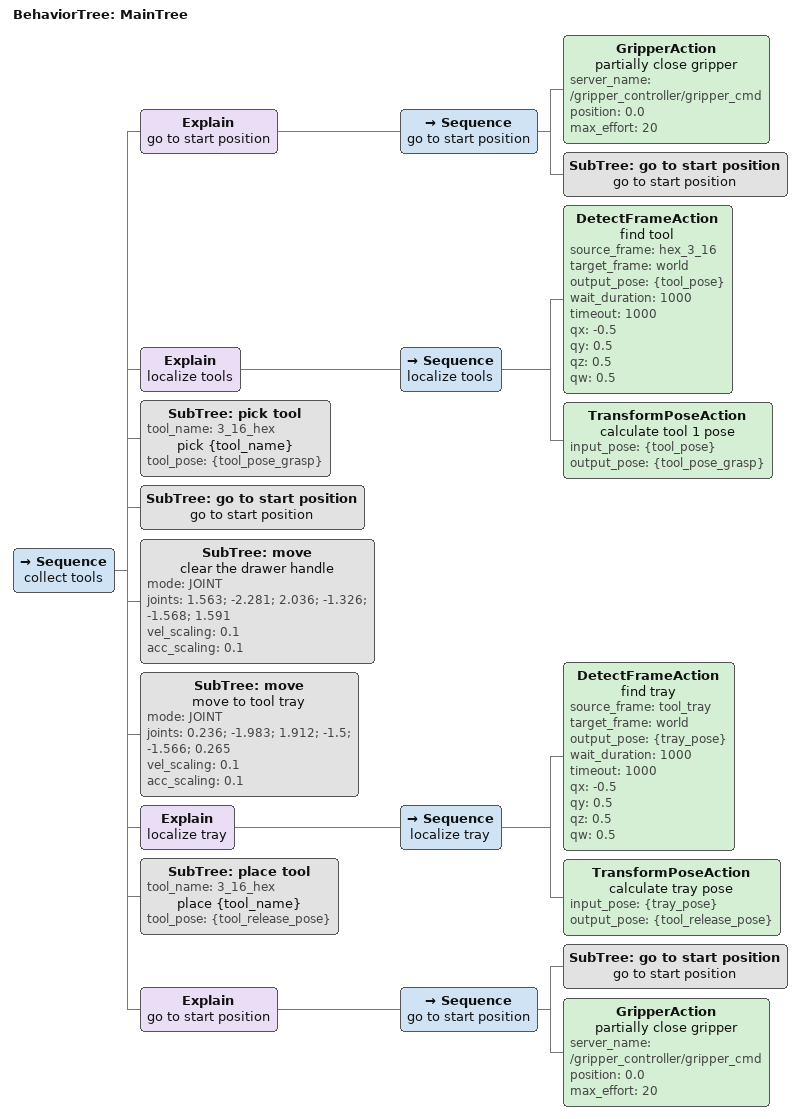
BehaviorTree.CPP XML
<root BTCPP_format="4">
    <BehaviorTree ID="MainTree">
        <Sequence name="collect tools">

            <!-- go to start position -->
            <Explain name="go to start position">
                <Sequence name="go to start position">
                    <GripperAction
                        name="partially close gripper"
                        server_name="/gripper_controller/gripper_cmd"
                        position="0.0"
                        max_effort="20"
                    />
                    <SubTree
                        ID="go to start position"
                        name="go to start position"
                    />

                </Sequence>
            </Explain>

            <Explain name="localize tools">
                <Sequence name="localize tools">

                    <DetectFrameAction
                        name="find tool"
                        source_frame="hex_3_16"
                        target_frame="world"
                        output_pose="{tool_pose}"
                        wait_duration="1000"
                        timeout="1000"
                        qx="-0.5"
                        qy="0.5"
                        qz="0.5"
                        qw="0.5"
                    />

                    <TransformPoseAction
                        name="calculate tool 1 pose"
                        input_pose="{tool_pose}"
                        output_pose="{tool_pose_grasp}"
                    />

                </Sequence>
            </Explain>

            <SubTree
                ID="pick tool"
                tool_name="3_16_hex"
                name="pick {tool_name}"
                tool_pose="{tool_pose_grasp}"
            />
            <SubTree
                ID="go to start position"
                name="go to start position"
            />

            <SubTree
                ID="move"
                name="clear the drawer handle"
                mode="JOINT"
                joints="1.563;  -2.281; 2.036; -1.326; -1.568; 1.591"
                vel_scaling="0.1"
                acc_scaling="0.1"
            />

            <SubTree
                ID="move"
                name="move to tool tray"
                mode="JOINT"
                joints="0.236;  -1.983; 1.912; -1.5; -1.566; 0.265"
                vel_scaling="0.1"
                acc_scaling="0.1"
            />

            <Explain name="localize tray">
                <Sequence name="localize tray">

                    <DetectFrameAction
                        name="find tray"
                        source_frame="tool_tray"
                        target_frame="world"
                        output_pose="{tray_pose}"
                        wait_duration="1000"
                        timeout="1000"
                        qx="-0.5"
                        qy="0.5"
                        qz="0.5"
                        qw="0.5"
                    />

                    <TransformPoseAction
                        name="calculate tray pose"
                        input_pose="{tray_pose}"
                        output_pose="{tool_release_pose}"
                    />

                </Sequence>
            </Explain>

            <SubTree
                ID="place tool"
                tool_name="3_16_hex"
                name="place {tool_name}"
                tool_pose="{tool_release_pose}"
            />

            <Explain name="go to start position">
                <Sequence name="go to start position">
                    <SubTree
                        ID="go to start position"
                        name="go to start position"
                    />
                    <GripperAction
                        name="partially close gripper"
                        server_name="/gripper_controller/gripper_cmd"
                        position="0.0"
                        max_effort="20"
                    />

                </Sequence>
            </Explain>
        </Sequence>
    </BehaviorTree>
</root>
